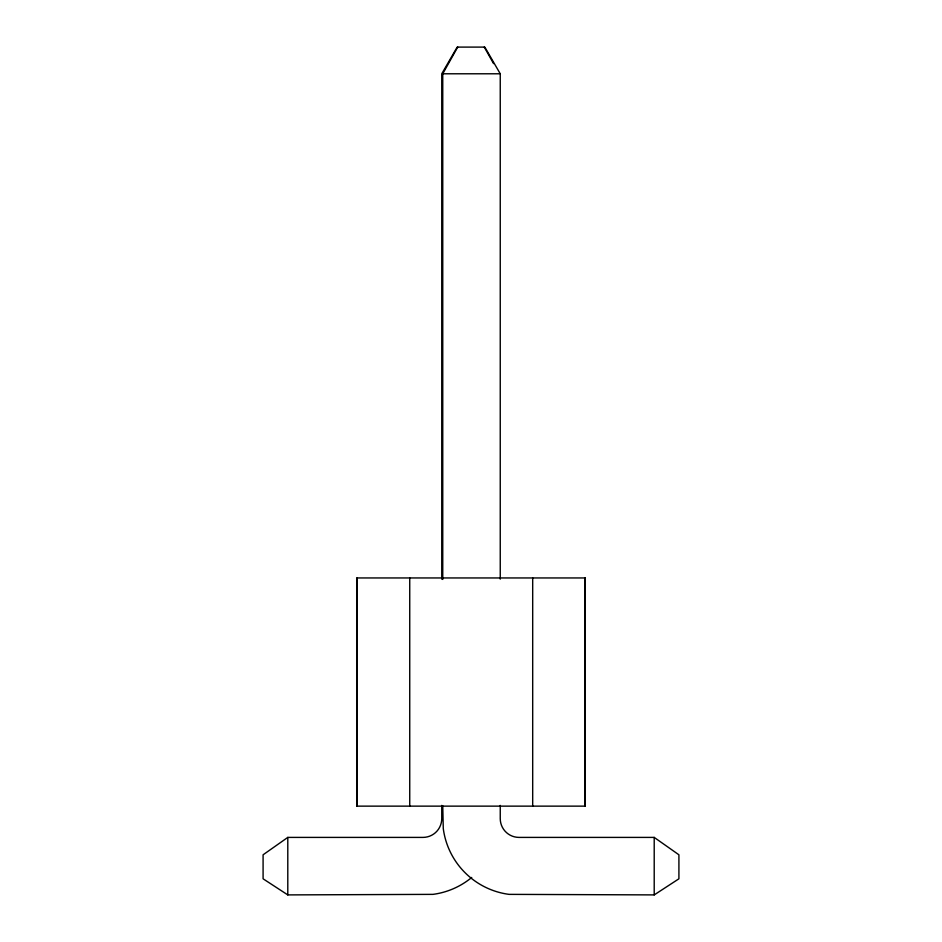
<?xml version="1.0" encoding="UTF-8"?>
<svg xmlns="http://www.w3.org/2000/svg" width="942" height="942" viewBox="0 0 942 942"><rect width="100%" height="100%" fill="white"/><g stroke="black" fill="none" stroke-linecap="round" stroke-linejoin="round"><path stroke-width="1.41" d="M442.752 579.436L442.752 73.782L457.694 47.1M441.751 805.398L441.751 818.622A18.781 18.781 0 0 1 422.97 837.403L287.793 837.403L263.089 854.794L263.089 878.804L287.793 894.9L432.943 894.37A76.396 76.396 0 0 0 471.718 877.461M442.752 805.81L443.282 828.595A76.396 76.396 0 0 0 509.057 894.37L654.207 894.9L678.911 878.804L678.911 854.794L654.207 837.403L519.03 837.403A18.781 18.781 0 0 1 500.249 818.622L500.249 805.398M442.752 73.782L500.249 73.782L500.249 579.153M500.249 73.782L484.812 47.1L457.188 47.1L441.751 73.782L441.751 579.153M484.306 47.1L493.561 63.62M654.207 837.403L654.207 894.9M584.888 577.952L584.888 806.14M532.689 577.952L532.689 806.14M409.735 577.952L409.735 806.14M357.112 577.952L357.112 806.14M287.793 837.403L287.793 894.9M585.3 577.952L356.7 577.952L356.7 806.14L585.3 806.14L585.3 577.952"/></g></svg>
